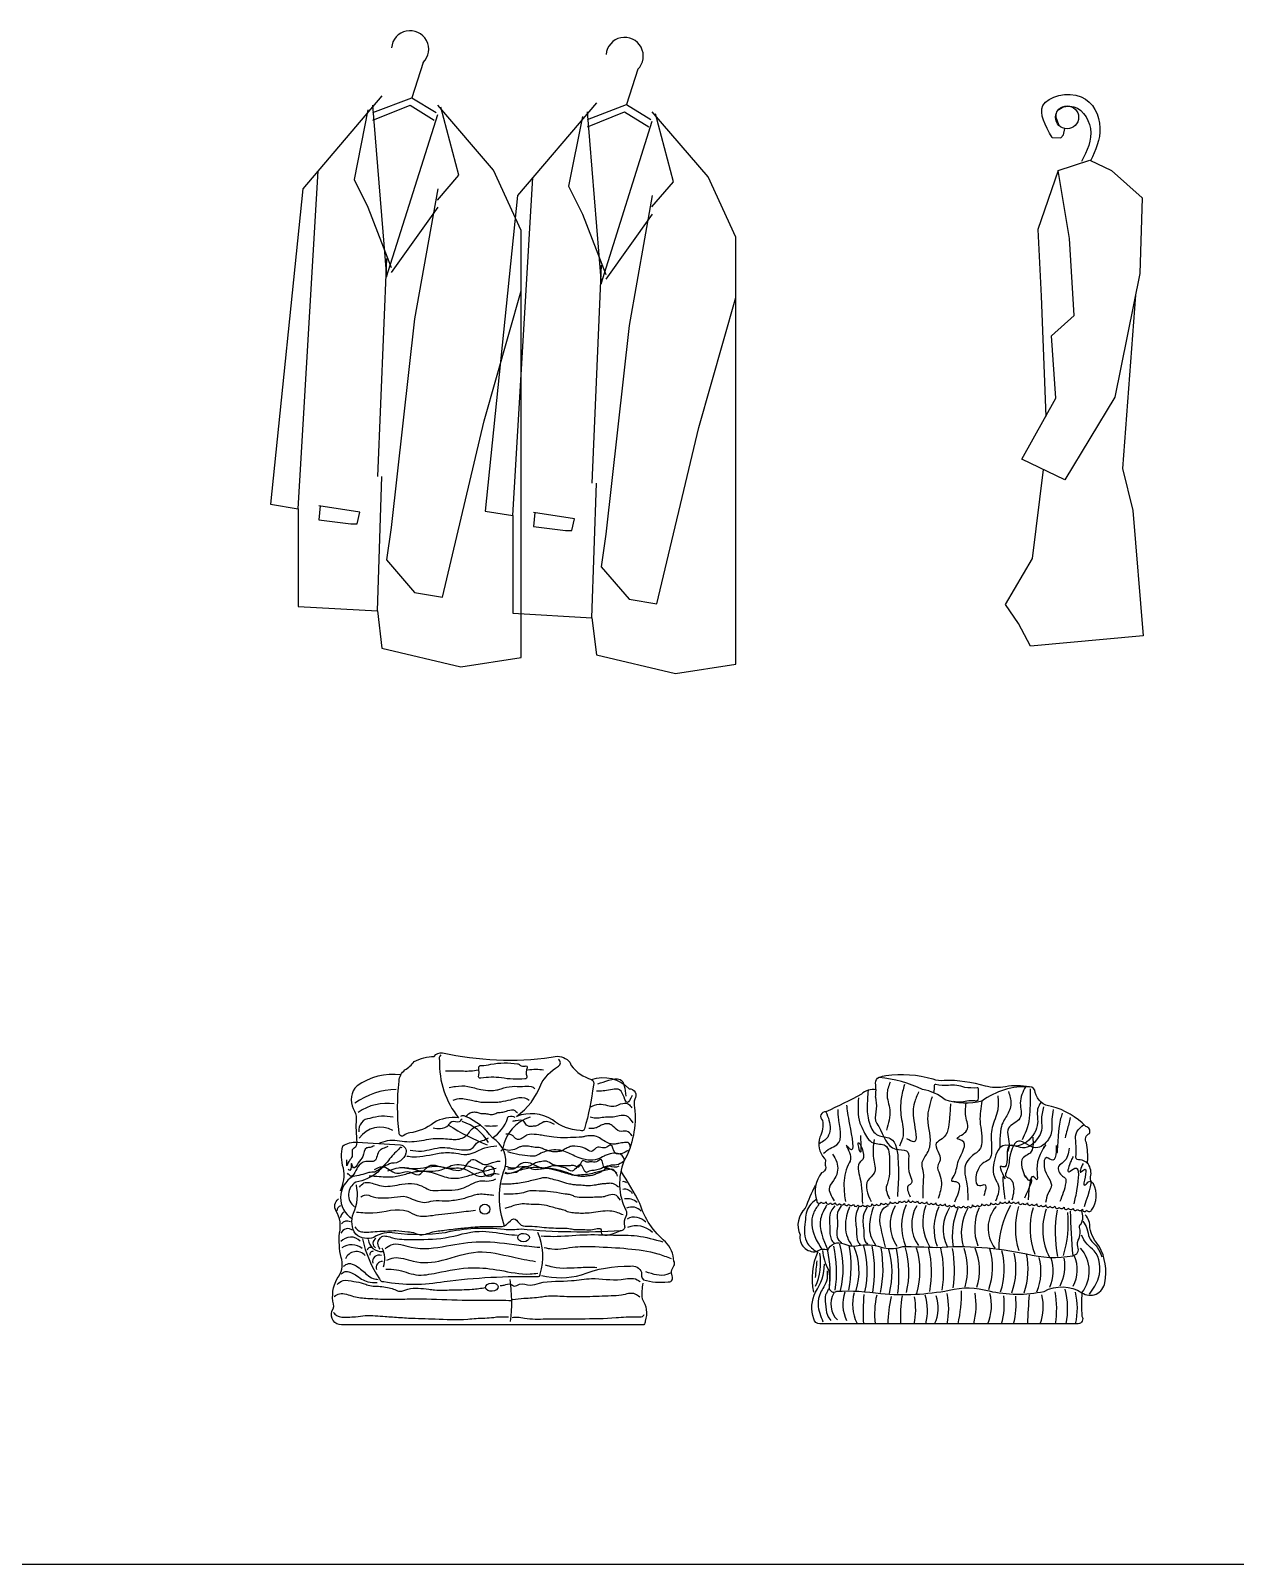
# Model space of a CAD drawing. Header units: inches. Extents: x 8.4 to 50.9, y 14.4 to 39.2.
# Drawn here: x 19.613 to 21.226, y 21.333 to 23.385 of the extents above; entities that cross this region are included whole.
import ezdxf

# ---------------------------------------------------------------- set-up
doc = ezdxf.new("R2010")
doc.units = ezdxf.units.IN
doc.header["$MEASUREMENT"] = 0
for name, color, linetype in [('02', 2, 'Continuous'), ('1', 1, 'Continuous'), ('4', 4, 'Continuous')]:
    doc.layers.add(name, color=color, linetype=linetype)

msp = doc.modelspace()

# ---------------------------------------------------------------- linework, layer by layer
at = {"layer": '02'}
for p, q in [((20.1385, 23.3426), (20.1236, 23.2955)), ((20.4257, 23.3336), (20.4108, 23.2865)), ((20.0835, 23.2979), (19.9778, 23.1737)), ((20.0714, 23.2756), (20.1236, 23.2955)), ((20.1236, 23.2955), (20.1559, 23.2756)), ((20.0648, 23.2793), (20.0462, 23.1861)), ((20.071, 23.2855), (20.0897, 23.0557)), ((20.0714, 23.2657), (20.1211, 23.2855)), ((20.1211, 23.2855), (20.1535, 23.2657)), ((20.2327, 23.1986), (20.1581, 23.2855)), ((20.1864, 23.1921), (20.1624, 23.283)), ((20.3706, 23.2889), (20.2649, 23.1647)), ((20.3582, 23.2765), (20.3769, 23.0467)), ((20.3586, 23.2666), (20.4108, 23.2865)), ((20.3586, 23.2567), (20.4083, 23.2765)), ((20.4083, 23.2765), (20.4406, 23.2567)), ((20.4108, 23.2865), (20.4431, 23.2666)), ((20.5199, 23.1896), (20.4453, 23.2765)), ((20.0897, 23.0557), (20.1581, 23.2731)), ((20.352, 23.2703), (20.3333, 23.1771)), ((20.3769, 23.0467), (20.4453, 23.2641)), ((20.4735, 23.1831), (20.4496, 23.274)), ((20.9957, 23.2459), (20.9973, 23.2543)), ((20.9973, 23.2543), (20.9973, 23.2543)), ((20.9804, 23.2424), (20.9921, 23.242)), ((20.9921, 23.242), (20.9957, 23.2459)), ((19.9715, 22.7453), (19.9983, 23.1979)), ((20.27, 23.1178), (20.2327, 23.1986)), ((20.9885, 23.1981), (20.9612, 23.1193)), ((20.9885, 23.1981), (21.031, 23.2118)), ((21.0037, 23.1072), (20.9885, 23.1981)), ((21.031, 23.2118), (21.0598, 23.1981)), ((21.0598, 23.1981), (21.1008, 23.1618)), ((19.9778, 23.1737), (19.9342, 22.7515)), ((20.0462, 23.1861), (20.0648, 23.1489)), ((20.1581, 23.1737), (20.127, 22.9999)), ((20.1576, 23.1586), (20.1864, 23.1921)), ((20.2587, 22.7363), (20.2855, 23.1889)), ((20.3333, 23.1771), (20.352, 23.1399)), ((20.4448, 23.1496), (20.4735, 23.1831)), ((20.5572, 23.1088), (20.5199, 23.1896)), ((20.2649, 23.1647), (20.2214, 22.7425)), ((20.4453, 23.1647), (20.4142, 22.9909)), ((21.1008, 23.1618), (21.0977, 23.0602)), ((20.0648, 23.1489), (20.0959, 23.0682)), ((20.1581, 23.1489), (20.0959, 23.0619)), ((20.352, 23.1399), (20.3831, 23.0592)), ((20.4453, 23.1399), (20.3831, 23.0529)), ((20.27, 22.857), (20.27, 23.1178)), ((20.9612, 23.1193), (20.9658, 23.0299)), ((20.5572, 22.848), (20.5572, 23.1088)), ((21.0098, 23.0041), (21.0037, 23.1072)), ((20.0897, 23.0806), (20.0773, 22.7887)), ((20.3769, 23.0716), (20.3644, 22.7797)), ((21.0977, 23.0602), (21.0644, 22.895)), ((20.2203, 22.8632), (20.27, 23.0371)), ((20.9658, 23.0299), (20.9719, 22.8691)), ((21.0919, 23.0315), (21.0744, 22.7992)), ((20.5074, 22.8542), (20.5572, 23.0281)), ((20.127, 22.9999), (20.0959, 22.7204)), ((20.4142, 22.9909), (20.3831, 22.7114)), ((20.9794, 22.9769), (21.0098, 23.0041)), ((20.9855, 22.8935), (20.9794, 22.9769)), ((20.94, 22.8117), (20.9855, 22.8935)), ((21.0644, 22.895), (20.9976, 22.7844)), ((20.1643, 22.6273), (20.2203, 22.8632)), ((20.27, 22.5466), (20.27, 22.857)), ((20.4515, 22.6183), (20.5074, 22.8542)), ((20.5572, 22.5376), (20.5572, 22.848)), ((20.9976, 22.7844), (20.94, 22.8117)), ((20.0773, 22.6087), (20.0835, 22.7887)), ((20.9541, 22.679), (20.9688, 22.798)), ((21.0744, 22.7992), (21.0883, 22.7433)), ((20.3644, 22.5997), (20.3706, 22.7797)), ((19.9342, 22.7515), (19.9715, 22.7453)), ((19.9715, 22.7453), (19.9715, 22.6149)), ((20.054, 22.7409), (19.9991, 22.7495)), ((20.0008, 22.7495), (19.9991, 22.7307)), ((20.2214, 22.7425), (20.2587, 22.7363)), ((21.0883, 22.7433), (21.1023, 22.5756)), ((19.9991, 22.7307), (20.042, 22.7255)), ((20.042, 22.7255), (20.0505, 22.7255)), ((20.0505, 22.7255), (20.054, 22.7409)), ((20.2587, 22.7363), (20.2587, 22.6059)), ((20.288, 22.7405), (20.2863, 22.7217)), ((20.3411, 22.7319), (20.2863, 22.7405)), ((20.2863, 22.7217), (20.3291, 22.7165)), ((20.3377, 22.7165), (20.3411, 22.7319)), ((20.0959, 22.7204), (20.0897, 22.677)), ((20.3291, 22.7165), (20.3377, 22.7165)), ((20.3831, 22.7114), (20.3769, 22.668)), ((20.0897, 22.677), (20.127, 22.6335)), ((20.3769, 22.668), (20.4142, 22.6245)), ((20.9178, 22.6175), (20.9541, 22.679)), ((20.127, 22.6335), (20.1643, 22.6273)), ((20.4142, 22.6245), (20.4515, 22.6183)), ((19.9715, 22.6149), (20.0773, 22.6087)), ((20.0773, 22.6087), (20.0835, 22.559)), ((20.2587, 22.6059), (20.3644, 22.5997)), ((20.3644, 22.5997), (20.3706, 22.55)), ((20.9352, 22.5921), (20.9178, 22.6175)), ((20.9513, 22.5616), (20.9352, 22.5921)), ((20.0835, 22.559), (20.1892, 22.5341)), ((21.1023, 22.5756), (20.9513, 22.5616)), ((20.1892, 22.5341), (20.27, 22.5466)), ((20.3706, 22.55), (20.4763, 22.5251)), ((20.4763, 22.5251), (20.5572, 22.5376))]:
    msp.add_line(p, q, dxfattribs=at)
for points in [[(20.1621, 22.0148, 0.271132), (20.1604, 22.0071, 0.178528), (20.1861, 21.9303, 0.161922), (20.1527, 21.9239, -0.135962), (20.1206, 21.9102, 0.156029), (20.1129, 21.9069, -0.69532), (20.1065, 21.9102, -0.05992), (20.1065, 21.9794, -0.222082), (20.1142, 21.9945, 0.099013), (20.1266, 22.0058, -0.113403), (20.1534, 22.0125, -0.312249), (20.1644, 22.0175, 0.089035), (20.3099, 22.0114, -0.243409), (20.3313, 22.0084, -0.176218), (20.3367, 22.0004, 0.170322), (20.3641, 21.9818, -0.394733), (20.3664, 21.9741, -0.04331), (20.3544, 21.9156, -0.515799), (20.3487, 21.9136, -0.165624), (20.3116, 21.9276, 0.236837), (20.2637, 21.9323, 0.151259), (20.2959, 21.9747, -0.14031), (20.3196, 21.9994, 0.583288), (20.3196, 22.0088)], [(20.1087, 21.9878, 0.188362), (20.0501, 21.9732, 0.327585), (20.0451, 21.9427, -0.144484), (20.049, 21.9291, 0.046445), (20.05, 21.8977)], [(20.3641, 21.9818, -0.291362), (20.4143, 21.9693, -0.615402), (20.4218, 21.9555, 0.123992), (20.4214, 21.9442, -0.156752), (20.4073, 21.8723, 0.214393), (20.4097, 21.8069, -0.278775), (20.4097, 21.7984, 0.180501), (20.4083, 21.7853, -0.489176), (20.4025, 21.7792, -0.039649), (20.2697, 21.7813, -0.047229), (20.2471, 21.7809, 0.085074), (20.1679, 21.7766, -0.070308), (20.1009, 21.7761, 0.202568), (20.0727, 21.7704, -0.264466), (20.0483, 21.7745, -0.240666), (20.0453, 21.8027, 0.161531), (20.0492, 21.8408, 0.161531)], [(20.1684, 21.9935, -0.011354), (20.1925, 21.9931, 0.053859), (20.2122, 21.9945)], [(20.7441, 21.9581, 0.065351), (20.744, 21.977, -0.310637), (20.7488, 21.9847, -0.071023), (20.7579, 21.9869, -0.109236), (20.8208, 21.9824, 0.143492), (20.8359, 21.981, -0.074812), (20.8906, 21.9733, 0.103094), (20.9179, 21.9724, -0.098011), (20.9503, 21.9719, 0.175567), (20.8865, 21.9528, -0.143419), (20.8372, 21.9546, 0.125915), (20.8071, 21.9683, 0.081185), (20.7489, 21.9846)], [(20.7447, 21.9677, 0.24887), (20.7251, 21.9622, -0.022335), (20.6777, 21.9385, 0.77209), (20.6731, 21.927, -0.169955), (20.6696, 21.9046, 0.273657), (20.6754, 21.8763, -0.442472), (20.6765, 21.8708, 0.118838), (20.6777, 21.8639, -0.326263), (20.6719, 21.8568, 0.265609), (20.6656, 21.8193, 0.865971), (20.6712, 21.8178, 0.565788), (20.6778, 21.8179, 0.813716), (20.6834, 21.8168, 0.565788), (20.6901, 21.8169, 0.813716), (20.6957, 21.8157, 0.565788), (20.7024, 21.8159, 0.813716), (20.708, 21.8147, 0.565788), (20.7146, 21.8148, 0.813716), (20.7202, 21.8137, 0.565788), (20.7269, 21.8138, 0.565788), (20.7336, 21.8137, 0.865971), (20.7392, 21.8152, 0.571012), (20.7458, 21.815, 0.865971), (20.7514, 21.8166, 0.565788), (20.7581, 21.8164, 0.865971), (20.7637, 21.8179, 0.565788), (20.7703, 21.8178, 0.865971), (20.7759, 21.8193, 0.565788), (20.7826, 21.8192, 0.865971), (20.7882, 21.8207, 0.866516), (20.7938, 21.8192, 0.565788), (20.8004, 21.8193, 0.865971), (20.806, 21.8178, 0.565788), (20.8127, 21.8179, 0.865971), (20.8183, 21.8164, 0.565788), (20.8249, 21.8166, 0.865971), (20.8305, 21.815, 0.565788), (20.8372, 21.8152, 0.865971), (20.8428, 21.8136, 0.565788), (20.8494, 21.8138, 0.865971), (20.855, 21.8123, 0.565788), (20.8617, 21.8124, 0.565788), (20.8683, 21.8123, 0.865971), (20.8739, 21.8138, 0.565788), (20.8806, 21.8136, 0.865971), (20.8862, 21.8152, 0.565788), (20.8928, 21.815, 0.865971), (20.8984, 21.8166, 0.565788), (20.9051, 21.8164, 0.865971), (20.9107, 21.8179, 0.565788), (20.9173, 21.8178, 0.865971), (20.9229, 21.8193, 0.865971), (20.9285, 21.8178, 0.565788), (20.9352, 21.8179, 0.865971), (20.9408, 21.8164, 0.565788), (20.9474, 21.8166, 0.865971), (20.953, 21.815, 0.565788), (20.9597, 21.8152, 0.865971), (20.9653, 21.8136, 0.565788), (20.9719, 21.8138, 0.865971), (20.9775, 21.8123, 0.565788), (20.9842, 21.8124, 0.865971), (20.9898, 21.8109, 0.565788), (20.9964, 21.811, 0.865971), (21.002, 21.8095, 0.565788), (21.0087, 21.8096, 0.865971), (21.0143, 21.8081, 0.565788), (21.0209, 21.8082, 0.865971), (21.0265, 21.8067, 0.565788), (21.0332, 21.8069, 0.282831), (21.0358, 21.8421, -0.367585), (21.0319, 21.8513, 0.212718), (21.0284, 21.869, -0.617644), (21.0279, 21.8715, 0.057542), (21.0265, 21.8971, -0.506234), (21.0304, 21.9094, 0.486944), (21.0255, 21.9188, 0.137495), (20.9795, 21.9457, -0.331195), (20.9578, 21.9644, 0.40474), (20.9503, 21.9719)], [(20.8484, 21.9525, 0.109424), (20.8663, 21.953, -0.074623), (20.8765, 21.9534, 0.250999), (20.8813, 21.9542, 0.070254), (20.8818, 21.9685, 0.601225), (20.88, 21.9705, -0.062016), (20.8635, 21.9712, 0.113399), (20.8416, 21.9738, -0.070154), (20.8247, 21.9749, 0.600001), (20.8224, 21.9729, -0.101579), (20.8216, 21.9644)], [(20.2477, 21.7852, -0.184686), (20.2479, 21.8628, 0.349679), (20.2312, 21.9035, 0.135362), (20.1953, 21.9324, 0.322066), (20.1888, 21.932)], [(20.2312, 21.9035, 0.179044), (20.2514, 21.9296, -0.387658), (20.2534, 21.9324, -0.203793), (20.2615, 21.9313)], [(20.0278, 21.8327, 0.166447), (20.0319, 21.8632, -0.146717), (20.0311, 21.8928, -0.161341), (20.05, 21.8977, 0.000446), (20.1082, 21.8942, -0.435935), (20.1156, 21.883, -0.351127), (20.0964, 21.8697, 0.141852), (20.0778, 21.8577, -0.136784), (20.0485, 21.8443, 0.540808), (20.0467, 21.8115)], [(20.1106, 21.8904, 0.458786), (20.1062, 21.8886, 0.069831), (20.0923, 21.8732, -0.110933), (20.0739, 21.8579, 0.037102), (20.0657, 21.8571, -0.060481), (20.0444, 21.852, 0.561388), (20.0435, 21.7955)], [(20.297, 21.7192, 0.120616), (20.3504, 21.7201, -0.101654), (20.416, 21.732, -0.327232), (20.431, 21.7238, 0.236219), (20.4334, 21.7137, 0.104156), (20.4663, 21.711, 0.551041), (20.4724, 21.7171, -0.28624), (20.4743, 21.7323, 0.201619), (20.4743, 21.7387, 0.167585), (20.463, 21.7646, -0.151777), (20.4288, 21.8158, 0.017533), (20.4035, 21.8591, 0.017533)], [(20.6632, 21.8399, 0.021655), (20.65, 21.8094, 0.3181), (20.643, 21.7737, 0.506164), (20.6649, 21.7514, -0.289157), (20.6802, 21.7533, -0.423341), (20.7015, 21.7618, 0.177829), (20.7238, 21.76, -0.11195), (20.7553, 21.7563, 0.119206), (20.7806, 21.7581, -0.011709), (20.8257, 21.757, -0.071915), (20.9462, 21.7483, 0.111312), (21.0081, 21.7459, 0.493418), (21.0148, 21.7578, -0.227144), (21.0167, 21.7691, 0.146523), (21.0171, 21.7838, -0.350937), (21.0191, 21.7886, 0.224732), (21.02, 21.8059, 0.224732)], [(20.4328, 21.7093, 0.074635), (20.4315, 21.688, -0.239071), (20.4358, 21.6584, -0.101068), (20.4341, 21.6534), (20.0295, 21.6534, -0.515399), (20.0166, 21.6715, 0.247941), (20.0179, 21.6849, -0.18716), (20.0261, 21.7191, 0.220791), (20.0288, 21.7437, -0.077405), (20.0266, 21.7762, 0.201375), (20.0222, 21.8057, -0.402718), (20.0255, 21.8218)], [(20.6731, 21.753, 0.09573), (20.6809, 21.7272, -0.102969), (20.682, 21.7042, 0.650058), (20.6921, 21.6983, -0.052156), (20.7513, 21.6951, 0.066546), (20.8426, 21.6996, -0.139842), (20.8959, 21.6987, 0.10837), (20.9696, 21.6982, -0.271905), (21.0202, 21.6964, 0.555502), (21.0508, 21.7098, 0.177858), (21.0434, 21.7585, -0.127819), (21.0308, 21.783, 0.214866), (21.0248, 21.8006, 0.214866)], [(20.0574, 21.7684, 0.097409), (20.0801, 21.7151, 0.416001), (20.0861, 21.7114, 0.094627), (20.1668, 21.7115, -0.036417), (20.2916, 21.7179, 0.477059), (20.2953, 21.7213, 0.188421), (20.2919, 21.7771, 0.188421)], [(21.0202, 21.6964, 0.027843), (21.0202, 21.6649, -0.578993), (21.0153, 21.6547), (20.6697, 21.6547, -0.364601), (20.6615, 21.6616, -0.200613), (20.6636, 21.6973, 0.156741), (20.6757, 21.7347)]]:
    msp.add_lwpolyline(points, format="xyb", dxfattribs=at)
msp.add_lwpolyline([(20.2752, 21.9996, -0.727537), (20.2777, 21.9974, 0.154701), (20.2772, 21.986, -0.540065), (20.2747, 21.9824, -0.064147), (20.2433, 21.9839, 0.072953), (20.216, 21.9835, -0.495578), (20.2129, 21.9852, 0.076421), (20.213, 21.9971, -0.53911), (20.2165, 22.0003, 0.052068), (20.2291, 22.002, -0.090003), (20.2648, 22.0026, -0.240726), (20.2681, 22.0009, 0.196583)], format="xyb", close=True, dxfattribs=at)
for centre, radius in [((20.2267, 21.859), 0.00712), ((20.2212, 21.8081), 0.00672)]:
    msp.add_circle(centre, radius, dxfattribs=at)
for centre, radius, start, end in [((20.1211, 23.3604), 0.0249, 314.4103, 175.2496), ((20.4083, 23.3514), 0.0249, 314.4103, 175.2496), ((20.2893, 21.9396), 0.0555, 79.0592, 100.9408), ((20.1051, 21.8689), 0.0996, 91.4403, 125.4051), ((20.0898, 21.8847), 0.0651, 80.9734, 125.9053), ((20.0681, 21.914), 0.0156, 92.4326, 188.5823), ((20.0858, 21.8726), 0.0599, 77.8805, 107.937), ((20.3509, 22.2051), 0.3358, 237.9095, 247.8412), ((20.1729, 21.8664), 0.0617, 30.1037, 73.1), ((20.2969, 21.8811), 0.0523, 106.97, 170.276), ((20.081, 21.8839), 0.0339, 60.0997, 145.0832), ((20.4066, 21.8385), 0.00648, 48.7178, 101.8152), ((20.4085, 21.8231), 0.0117, 28.1777, 102.9652), ((20.4117, 21.8016), 0.0206, 48.9701, 100.7047), ((20.0299, 21.8062), 0.0066, 107.3443, 180.378), ((20.0434, 21.7931), 0.016, 133.4066, 167.8429), ((20.4179, 21.7941), 0.0169, 41.6276, 114.7839), ((20.4213, 21.7768), 0.0207, 41.7557, 118.4703), ((20.8142, 21.7873), 0.0507, 150.2387, 214.6529), ((20.8511, 21.7857), 0.0721, 156.7202, 201.9187), ((20.8416, 21.788), 0.0492, 149.7684, 215.1988), ((20.8683, 21.7905), 0.0611, 158.2818, 211.9906), ((20.8884, 21.7823), 0.0662, 153.8988, 201.1185), ((20.8854, 21.7814), 0.0511, 145.6494, 206.717), ((20.9489, 21.7718), 0.1021, 158.3043, 187.7792), ((20.9265, 21.776), 0.0677, 150.413, 195.353), ((20.9424, 21.7824), 0.0657, 155.375, 200.9152), ((20.9387, 21.7828), 0.0441, 139.07, 217.1994), ((21.0209, 21.7557), 0.1119, 149.1772, 180.4864), ((21.0349, 21.783), 0.1037, 163.9339, 197.0244), ((21.046, 21.7822), 0.0952, 163.0592, 201.186), ((21.0477, 21.7811), 0.08, 160.3843, 207.8858), ((21.1595, 21.7772), 0.175, 170.2232, 190.6869), ((20.8565, 21.7892), 0.1455, 342.8328, 5.7054), ((21.919, 21.8299), 0.9148, 181.517, 185.2687), ((20.0379, 21.772), 0.0101, 51.958, 156.6933), ((20.0371, 21.7824), 0.00988, 65.7088, 141.9536), ((20.4235, 21.7543), 0.0317, 45.8815, 111.3212), ((20.0417, 21.7534), 0.0174, 43.7177, 139.3352), ((20.0427, 21.7381), 0.0225, 50.4241, 125.2568), ((20.0682, 21.7526), 0.00441, 42.7813, 171.8609), ((20.0834, 21.77), 0.0187, 187.8837, 272.7584), ((20.0791, 21.7625), 0.00764, 120.1072, 234.7996), ((20.0547, 21.7413), 0.0325, 341.1944, 27.1008), ((20.5326, 21.724), 0.1593, 351.2559, 12.6299), ((20.5736, 21.7284), 0.1271, 346.8394, 15.015), ((20.5526, 21.7314), 0.1588, 348.5096, 10.1394), ((20.6347, 21.7247), 0.0873, 343.0866, 22.9844), ((20.6091, 21.7253), 0.1239, 347.1517, 15.8745), ((20.5672, 21.726), 0.1755, 350.3726, 10.7781), ((20.6084, 21.7287), 0.1457, 347.213, 10.8653), ((20.6745, 21.7242), 0.1142, 346.0293, 16.4555), ((20.696, 21.7255), 0.1075, 343.7874, 16.5632), ((20.6808, 21.724), 0.1382, 349.1918, 13.3806), ((20.6801, 21.7234), 0.155, 351.2868, 12.1296), ((20.9838, 21.7251), 0.0463, 321.7154, 42.1487), ((20.0493, 21.7354), 0.0161, 42.586, 156.4452), ((20.0717, 21.7473), 0.00449, 88.4646, 190.2924), ((20.0794, 21.7381), 0.00864, 66.8769, 195.1922), ((20.0838, 21.7302), 0.00799, 86.154, 201.9877), ((20.7415, 21.7156), 0.0825, 154.6852, 192.8339), ((20.835, 21.7104), 0.1717, 170.4364, 177.9419), ((20.5939, 21.7364), 0.0766, 335.7657, 9.5504), ((20.5303, 21.7212), 0.1531, 353.9803, 11.7351), ((20.65, 21.7234), 0.1161, 346.0805, 15.539), ((20.5868, 21.7195), 0.1886, 352.6187, 10.8939), ((20.6779, 21.7262), 0.1718, 352.1517, 9.86), ((20.7819, 21.7279), 0.0853, 343.9071, 18.9902), ((20.8093, 21.7265), 0.074, 341.99, 23.3113), ((20.8156, 21.73), 0.0851, 339.858, 17.0011), ((20.8216, 21.7282), 0.0948, 341.2663, 14.848), ((20.8385, 21.7284), 0.0935, 339.874, 12.9183), ((20.846, 21.7284), 0.1022, 341.642, 11.2093), ((20.8899, 21.7256), 0.0755, 338.3416, 13.7783), ((20.928, 21.7257), 0.0538, 336.0195, 18.524), ((20.9442, 21.7312), 0.0534, 331.2579, 12.1479), ((20.9679, 21.7274), 0.0462, 331.4583, 22.6798), ((20.0563, 21.6845), 0.2009, 352.4115, 8.4774), ((20.7131, 21.6808), 0.0289, 149.076, 226.084), ((20.7495, 21.6813), 0.0493, 161.5009, 206.5533), ((20.7754, 21.6813), 0.062, 165.9127, 204.2419), ((20.7504, 21.6748), 0.0916, 347.3301, 12.8016), ((20.6621, 21.6979), 0.1972, 347.3607, 0.3408), ((20.7763, 21.6799), 0.1023, 345.7304, 9.0406), ((20.8384, 21.6792), 0.0609, 336.3102, 15.496), ((20.8668, 21.6749), 0.1197, 350.2807, 10.9853), ((20.8922, 21.6748), 0.109, 349.3783, 13.9748), ((20.9211, 21.6754), 0.0931, 347.1477, 13.5072), ((20.9744, 21.6693), 0.2471, 174.2212, 183.3726), ((20.8569, 21.6681), 0.1141, 167.2792, 186.7186), ((20.9467, 21.6508), 0.1863, 167.4992, 178.7862), ((20.9282, 21.665), 0.1509, 169.589, 183.8934), ((20.6965, 21.674), 0.1013, 349.0226, 9.6018), ((20.7368, 21.6725), 0.0767, 346.6051, 15.6786), ((20.7801, 21.6759), 0.0479, 333.767, 19.9954), ((20.8227, 21.6805), 0.0937, 344.0411, 7.087), ((20.8304, 21.6808), 0.1018, 345.1771, 6.2515), ((22.415, 21.5933), 1.4689, 176.0794, 177.6039), ((20.8963, 21.678), 0.0721, 341.1773, 12.4855)]:
    msp.add_arc(centre, radius, start, end, dxfattribs=at)
for centre, major_axis, ratio in [((20.273, 21.7702), (-0.00786, 0.00018), 0.711168), ((20.2306, 21.7038), (-0.00839, -0.00066), 0.657541)]:
    msp.add_ellipse(centre, major_axis=major_axis, ratio=ratio, dxfattribs=at)
for points in [[(20.9804, 23.2424), (20.9681, 23.2851), (21.0192, 23.2968), (21.0444, 23.2552), (21.0319, 23.2113)], [(20.9901, 23.2579), (20.9867, 23.2766), (21.004, 23.2844), (21.0316, 23.2545), (21.0195, 23.2103)], [(20.3724, 21.9758), (20.387, 21.9807), (20.4021, 21.9817), (20.4097, 21.9594)], [(20.1736, 21.9709), (20.1818, 21.9725), (20.1985, 21.9725), (20.2159, 21.9682), (20.2283, 21.9671), (20.237, 21.9677), (20.2429, 21.9693), (20.2576, 21.9725), (20.2716, 21.9725), (20.283, 21.9725), (20.2857, 21.9715), (20.2879, 21.9698)], [(20.4184, 21.9601), (20.4119, 21.9508), (20.4016, 21.9677), (20.3919, 21.9682), (20.3816, 21.9666), (20.3729, 21.966), (20.3707, 21.966)], [(20.7342, 21.9674), (20.7329, 21.9442), (20.7362, 21.9219), (20.7473, 21.9071), (20.7636, 21.9028), (20.7743, 21.8716), (20.7747, 21.8558), (20.7734, 21.8252)], [(20.7636, 21.9781), (20.7594, 21.9623), (20.7631, 21.941), (20.7585, 21.914)], [(20.7826, 21.9748), (20.7785, 21.9563), (20.7785, 21.9312), (20.7808, 21.9061), (20.7761, 21.8927)], [(20.8017, 21.9651), (20.7961, 21.9507), (20.7952, 21.9266), (20.7952, 21.8983), (20.7859, 21.9024)], [(20.922, 21.9656), (20.9252, 21.9493), (20.9197, 21.9331), (20.9118, 21.9159), (20.9108, 21.8913), (20.9108, 21.8973)], [(20.9448, 21.9721), (20.9378, 21.9502), (20.9373, 21.9298), (20.922, 21.9164), (20.9229, 21.8922), (20.9211, 21.8853)], [(20.9508, 21.9693), (20.9508, 21.9475), (20.9457, 21.9131), (20.9401, 21.901)], [(20.179, 21.9541), (20.1893, 21.9563), (20.1937, 21.9558), (20.2034, 21.9541), (20.2104, 21.9525), (20.2175, 21.9514), (20.2251, 21.9514), (20.2386, 21.9514), (20.2424, 21.952), (20.2559, 21.9547), (20.263, 21.9568), (20.2776, 21.9558), (20.2803, 21.9541)], [(20.1953, 21.9324), (20.204, 21.9379), (20.2104, 21.9379), (20.2159, 21.9363), (20.2202, 21.9363), (20.2267, 21.9352), (20.2332, 21.9352), (20.2386, 21.9374), (20.2451, 21.9379), (20.2521, 21.9401), (20.2614, 21.9401), (20.2641, 21.9379), (20.2651, 21.9374)], [(20.3617, 21.9446), (20.374, 21.9487), (20.3854, 21.9471), (20.394, 21.946), (20.4059, 21.9498), (20.4135, 21.9487), (20.4178, 21.9439)], [(20.6744, 21.8829), (20.6832, 21.8894), (20.6921, 21.8941), (20.6944, 21.9321), (20.6939, 21.9414)], [(20.7051, 21.9475), (20.7093, 21.9215), (20.7093, 21.889), (20.7051, 21.8935), (20.7106, 21.8787), (20.7074, 21.8675), (20.7018, 21.8391), (20.7037, 21.8183)], [(20.7213, 21.9572), (20.7232, 21.9233), (20.7283, 21.9122), (20.7408, 21.8969), (20.7571, 21.8935), (20.7627, 21.8721), (20.7594, 21.8411), (20.759, 21.8401), (20.7627, 21.822)], [(20.7441, 21.9581), (20.745, 21.9424), (20.7441, 21.9266), (20.7483, 21.9187), (20.771, 21.8885), (20.7854, 21.8861), (20.7887, 21.8588), (20.7905, 21.8411), (20.7887, 21.8401), (20.7905, 21.8247)], [(20.8077, 21.8229), (20.8082, 21.8447), (20.8082, 21.857), (20.8063, 21.8693), (20.8133, 21.8833), (20.8165, 21.8913), (20.8142, 21.9294), (20.8203, 21.9591)], [(20.8444, 21.9493), (20.843, 21.9289), (20.8333, 21.9024), (20.8254, 21.8963), (20.8305, 21.8736), (20.8272, 21.8661), (20.8296, 21.8555), (20.8323, 21.8433), (20.8277, 21.8224)], [(20.85, 21.8178), (20.8518, 21.8447), (20.8463, 21.8457), (20.8491, 21.8533), (20.8551, 21.8732), (20.8597, 21.9), (20.8537, 21.9024), (20.8649, 21.9117), (20.8653, 21.9298), (20.8652, 21.9501)], [(20.8865, 21.9528), (20.8839, 21.9256), (20.8858, 21.8941), (20.8844, 21.8898), (20.8723, 21.8785), (20.8644, 21.8675), (20.8662, 21.8415), (20.8676, 21.8201)], [(20.9076, 21.96), (20.9076, 21.941), (20.9002, 21.9173), (20.8992, 21.8941), (20.8955, 21.874), (20.8867, 21.869), (20.8834, 21.8397), (20.8895, 21.841), (20.889, 21.8261)], [(20.9655, 21.9515), (20.961, 21.9419), (20.961, 21.9233), (20.9568, 21.9103), (20.9308, 21.8927), (20.9146, 21.8931), (20.9025, 21.87), (20.9015, 21.8583), (20.9062, 21.8448), (20.9071, 21.8433), (20.9048, 21.8187)], [(20.9689, 21.9451), (20.9661, 21.927), (20.9661, 21.9136), (20.961, 21.9029), (20.9406, 21.8904), (20.9224, 21.8926), (20.9146, 21.8647), (20.9118, 21.8657), (20.9173, 21.8494), (20.9169, 21.8503), (20.9169, 21.8215)], [(20.9819, 21.9414), (20.98, 21.9284), (20.9791, 21.9099), (20.9754, 21.9015), (20.9587, 21.8904), (20.9355, 21.8991), (20.9229, 21.8728), (20.9215, 21.8644), (20.9187, 21.8519), (20.9248, 21.8485), (20.9276, 21.8442), (20.9266, 21.8201)], [(20.0791, 21.896), (20.0911, 21.9001), (20.1168, 21.8986), (20.1431, 21.9012), (20.1547, 21.9028), (20.1768, 21.9017), (20.1846, 21.9017), (20.1994, 21.9096), (20.2041, 21.9159), (20.2152, 21.9204)], [(20.152, 21.9168), (20.1617, 21.9163), (20.1725, 21.9206), (20.1769, 21.9255), (20.1872, 21.9255), (20.191, 21.9292)], [(20.3144, 21.9217), (20.3003, 21.9249), (20.2901, 21.9195), (20.2846, 21.919), (20.2803, 21.919), (20.2771, 21.9206), (20.2732, 21.9258), (20.263, 21.9265), (20.2581, 21.9255)], [(20.4184, 21.9065), (20.4108, 21.9125), (20.4016, 21.9125), (20.3929, 21.919), (20.3875, 21.9222), (20.3799, 21.9217), (20.374, 21.919), (20.3697, 21.9168), (20.3664, 21.9163), (20.3648, 21.9163), (20.3626, 21.9163), (20.3604, 21.9163)], [(20.4195, 21.9238), (20.4103, 21.933), (20.4011, 21.933), (20.3929, 21.9314), (20.3848, 21.9314), (20.3761, 21.9303), (20.3691, 21.9298), (20.3621, 21.9314)], [(20.6777, 21.9385), (20.6832, 21.9154), (20.68, 21.9047), (20.668, 21.8953)], [(20.994, 21.9368), (20.9898, 21.9191), (20.9865, 21.8853), (20.9861, 21.8935), (20.9814, 21.8736), (20.9731, 21.8771), (20.9698, 21.8648), (20.9791, 21.8378), (20.9749, 21.8294), (20.9717, 21.8169)], [(21.0047, 21.9307), (21.0005, 21.914), (20.9977, 21.9038)], [(21.0284, 21.869), (21.0177, 21.8744), (21.014, 21.8746), (21.0126, 21.8843), (21.0135, 21.9117), (21.0228, 21.9214)], [(20.1211, 21.887), (20.1363, 21.886), (20.1644, 21.8908), (20.1899, 21.8876), (20.1975, 21.8876), (20.2029, 21.8887), (20.2126, 21.8984), (20.218, 21.9), (20.2262, 21.9038)], [(20.2213, 21.92), (20.2272, 21.9195), (20.2316, 21.9195), (20.2381, 21.92)], [(20.4162, 21.8903), (20.413, 21.8973), (20.4081, 21.8973), (20.4005, 21.8962), (20.3956, 21.8952), (20.3919, 21.8952), (20.3859, 21.8968), (20.3783, 21.9011), (20.3707, 21.9054), (20.3637, 21.9065), (20.3572, 21.906), (20.3523, 21.9049), (20.3474, 21.9044), (20.3317, 21.9038), (20.3133, 21.9044), (20.3009, 21.9065), (20.2933, 21.9076), (20.2808, 21.9081), (20.2771, 21.9071), (20.2722, 21.9038), (20.2673, 21.9016), (20.263, 21.9022), (20.2597, 21.9054), (20.2562, 21.9077), (20.2511, 21.9087), (20.2494, 21.9087)], [(20.7237, 21.9066), (20.7232, 21.8853), (20.7209, 21.8968), (20.7269, 21.8746), (20.7237, 21.8718), (20.7232, 21.8499), (20.7264, 21.8159)], [(20.7422, 21.9014), (20.7413, 21.8762), (20.7422, 21.8565), (20.7339, 21.8467), (20.7381, 21.8183)], [(20.9545, 21.9047), (20.9508, 21.8833), (20.9392, 21.8716), (20.9447, 21.8519), (20.9443, 21.8532), (20.9499, 21.8467), (20.9503, 21.847), (20.9433, 21.8229)], [(20.05, 21.8977), (20.0464, 21.8897), (20.0448, 21.8891), (20.0437, 21.8799), (20.0415, 21.875), (20.0383, 21.8707), (20.0366, 21.8663), (20.0366, 21.8742)], [(20.0913, 21.8919), (20.0848, 21.8892), (20.0805, 21.8869), (20.0735, 21.8728), (20.0653, 21.872), (20.0529, 21.8671), (20.0415, 21.8525), (20.0372, 21.8562)], [(20.0729, 21.893), (20.0675, 21.8908), (20.0632, 21.8901), (20.0577, 21.8788), (20.0518, 21.8701), (20.0453, 21.8636), (20.0426, 21.8693), (20.0404, 21.8601), (20.0383, 21.8612)], [(20.1168, 21.8793), (20.1254, 21.8782), (20.1601, 21.8831), (20.1823, 21.8831), (20.1969, 21.8815), (20.2002, 21.882), (20.2213, 21.8901), (20.237, 21.8929)], [(20.413, 21.8869), (20.4048, 21.8827), (20.3956, 21.8833), (20.3897, 21.8939), (20.3843, 21.8912), (20.3805, 21.8901), (20.3724, 21.8912), (20.3637, 21.8854), (20.3556, 21.8892), (20.3415, 21.8925), (20.3377, 21.8925), (20.3328, 21.8908), (20.3274, 21.8881), (20.3236, 21.886), (20.3166, 21.8849), (20.3117, 21.8849), (20.3041, 21.887), (20.3009, 21.8881), (20.2955, 21.8903), (20.2884, 21.8908), (20.2846, 21.8914), (20.2781, 21.8925), (20.2727, 21.8925), (20.2678, 21.8914), (20.2646, 21.8897), (20.263, 21.8887), (20.2608, 21.8881), (20.2516, 21.887), (20.2474, 21.8882), (20.2424, 21.8859)], [(20.4081, 21.8745), (20.4048, 21.8799), (20.3864, 21.8815), (20.381, 21.8793), (20.3718, 21.875), (20.3594, 21.8739), (20.3512, 21.8755), (20.3415, 21.8793), (20.3334, 21.8831), (20.3247, 21.8864), (20.3133, 21.8874), (20.302, 21.8853), (20.2944, 21.882), (20.2879, 21.8793), (20.2819, 21.8793), (20.2673, 21.8809), (20.2521, 21.8847)], [(20.6865, 21.8819), (20.6921, 21.8712), (20.6897, 21.8495), (20.6823, 21.8374), (20.6888, 21.8192)], [(20.9694, 21.8908), (20.9712, 21.8931), (20.961, 21.8716), (20.9587, 21.8486), (20.9573, 21.8503), (20.9485, 21.8206)], [(21.0033, 21.8898), (20.9958, 21.8713), (20.9889, 21.8652), (20.9944, 21.8523), (20.9982, 21.8494), (20.9986, 21.8438), (20.9907, 21.8183)], [(20.0664, 21.853), (20.0799, 21.8519), (20.1011, 21.8519), (20.1173, 21.8557), (20.1281, 21.8584), (20.152, 21.8568), (20.1725, 21.8503), (20.1861, 21.8497), (20.2012, 21.8535), (20.2197, 21.8589), (20.2364, 21.8632)], [(20.0735, 21.8611), (20.0837, 21.8654), (20.1032, 21.8563), (20.1179, 21.8585), (20.1319, 21.8542), (20.1466, 21.866), (20.1693, 21.8632), (20.191, 21.8627), (20.2164, 21.852), (20.2359, 21.8558), (20.2402, 21.8552)], [(20.0913, 21.8596), (20.1141, 21.8639), (20.1325, 21.8601), (20.1476, 21.8591), (20.1628, 21.8607), (20.1807, 21.8677), (20.1931, 21.8671), (20.2196, 21.859)], [(20.1076, 21.8642), (20.1314, 21.8626), (20.1623, 21.8653), (20.1926, 21.8626), (20.2045, 21.8748), (20.2207, 21.868), (20.2348, 21.8717), (20.2419, 21.8723)], [(20.3978, 21.8562), (20.3924, 21.8611), (20.3837, 21.8605), (20.3767, 21.8589), (20.3697, 21.8573), (20.361, 21.8551), (20.3507, 21.854), (20.3404, 21.8535), (20.3312, 21.8557), (20.322, 21.8584), (20.3079, 21.8622), (20.3014, 21.8632), (20.2857, 21.8638), (20.2787, 21.8627), (20.2695, 21.8605), (20.2597, 21.8573), (20.2565, 21.8562), (20.2478, 21.8557)], [(20.3989, 21.8525), (20.3951, 21.8585), (20.3902, 21.8612), (20.3843, 21.8628), (20.3783, 21.859), (20.374, 21.8569), (20.3686, 21.8547), (20.3637, 21.8531), (20.3577, 21.8525), (20.3545, 21.852), (20.3496, 21.852), (20.3426, 21.8531), (20.3377, 21.8547), (20.3307, 21.8574), (20.3252, 21.859), (20.3139, 21.8617), (20.3052, 21.8628), (20.3003, 21.8623), (20.2955, 21.8617), (20.2863, 21.8612), (20.2787, 21.8639), (20.2689, 21.8617), (20.2635, 21.8574), (20.2597, 21.8569), (20.2505, 21.8563), (20.2489, 21.8574)], [(20.4073, 21.8723), (20.3973, 21.8674), (20.3875, 21.8663), (20.3816, 21.8636), (20.3767, 21.8748), (20.3707, 21.8715), (20.3626, 21.8715), (20.3577, 21.871), (20.3523, 21.8731), (20.3464, 21.8642), (20.341, 21.8663), (20.3355, 21.8663), (20.3274, 21.8663), (20.3182, 21.8663), (20.3117, 21.868), (20.3036, 21.8723), (20.2955, 21.8717), (20.289, 21.8701), (20.2841, 21.8674), (20.2792, 21.8653), (20.2754, 21.8647), (20.2711, 21.8647), (20.2576, 21.8631), (20.2494, 21.8654)], [(20.4005, 21.8655), (20.3973, 21.8645), (20.3848, 21.8656), (20.3799, 21.8639), (20.3745, 21.8618), (20.3675, 21.8601), (20.361, 21.8591), (20.3572, 21.8574), (20.3496, 21.8677), (20.3382, 21.8591), (20.3285, 21.8634), (20.3242, 21.8645), (20.3133, 21.8661), (20.3074, 21.865), (20.302, 21.8634), (20.2906, 21.8656), (20.2792, 21.8704), (20.2668, 21.8672), (20.2624, 21.8629), (20.2581, 21.8618), (20.2521, 21.8618)], [(21.0098, 21.8155), (21.014, 21.8359), (21.0107, 21.8624), (21.0028, 21.8579), (21.0061, 21.8728), (21.0088, 21.8785)], [(21.0218, 21.8693), (21.0186, 21.8579), (21.0242, 21.8615), (21.0237, 21.8402), (21.0283, 21.8442), (21.0232, 21.8113)], [(20.0534, 21.8378), (20.0594, 21.8432), (20.0745, 21.8416), (20.0854, 21.8389), (20.1103, 21.8416), (20.1271, 21.8421), (20.1395, 21.8378), (20.1482, 21.8335), (20.1623, 21.8335), (20.1725, 21.8335), (20.1899, 21.8357), (20.2029, 21.8416), (20.2148, 21.8459), (20.2213, 21.8459), (20.2321, 21.847), (20.2359, 21.8486)], [(20.4, 21.8378), (20.3935, 21.8421), (20.387, 21.8427), (20.381, 21.8421), (20.3756, 21.8416), (20.3697, 21.8405), (20.3604, 21.8394), (20.3523, 21.84), (20.3437, 21.8405), (20.3382, 21.8411), (20.3307, 21.8427), (20.3204, 21.8459), (20.3117, 21.8481), (20.3014, 21.8503), (20.2955, 21.8492), (20.2884, 21.8476), (20.2798, 21.8454), (20.27, 21.8432), (20.2603, 21.8421), (20.2521, 21.8416), (20.2435, 21.8416)], [(20.055, 21.8243), (20.0599, 21.827), (20.0718, 21.8248), (20.0848, 21.8232), (20.1, 21.8243), (20.1162, 21.8248), (20.1265, 21.8205), (20.1314, 21.8189), (20.1401, 21.8173), (20.152, 21.8194), (20.1682, 21.8194), (20.1785, 21.82), (20.1964, 21.8237), (20.211, 21.8281), (20.2289, 21.8275), (20.2332, 21.827)], [(20.4027, 21.82), (20.3951, 21.8275), (20.3843, 21.8259), (20.3778, 21.8243), (20.3724, 21.8243), (20.3637, 21.8237), (20.3534, 21.8237), (20.342, 21.8248), (20.3372, 21.827), (20.3312, 21.8281), (20.3209, 21.8297), (20.3052, 21.8319), (20.2938, 21.8324), (20.2776, 21.8319), (20.2727, 21.8302), (20.2624, 21.8286), (20.2484, 21.8281), (20.2467, 21.8281)], [(20.6641, 21.8208), (20.6556, 21.8127), (20.6498, 21.7914), (20.6531, 21.7621), (20.6649, 21.7514)], [(20.0496, 21.8043), (20.0713, 21.8032), (20.1179, 21.8053), (20.1303, 21.7999), (20.1509, 21.7999), (20.1839, 21.8037), (20.2088, 21.807)], [(20.4065, 21.8005), (20.3913, 21.8053), (20.3664, 21.8037), (20.3556, 21.8026), (20.3469, 21.8026), (20.3399, 21.8032), (20.3317, 21.8048), (20.3252, 21.8075), (20.3198, 21.8086), (20.3117, 21.8108), (20.3036, 21.8129), (20.2906, 21.8145), (20.283, 21.8145), (20.2711, 21.8151), (20.2619, 21.8135), (20.2538, 21.8108), (20.2478, 21.8091)], [(20.6683, 21.8149), (20.6608, 21.8025), (20.6627, 21.7716), (20.6723, 21.7546)], [(20.6786, 21.8136), (20.6706, 21.7951), (20.6802, 21.7533)], [(20.6896, 21.8127), (20.6845, 21.8053), (20.6829, 21.7828), (20.6847, 21.768), (20.689, 21.762)], [(20.6979, 21.8127), (20.6933, 21.8035), (20.6931, 21.7884), (20.6949, 21.7664), (20.6987, 21.7634)], [(20.7092, 21.8114), (20.7053, 21.7994), (20.7063, 21.7706), (20.7125, 21.7589)], [(20.7214, 21.8109), (20.7175, 21.7994), (20.7186, 21.7792), (20.7209, 21.7641), (20.7238, 21.76)], [(20.7329, 21.8111), (20.7277, 21.7986), (20.7283, 21.7775), (20.7295, 21.7664), (20.7333, 21.7613)], [(20.7411, 21.8113), (20.7373, 21.7976), (20.7375, 21.7731), (20.7442, 21.7601)], [(20.7574, 21.7575), (20.7538, 21.7721), (20.7556, 21.8099), (20.7614, 21.8132)], [(20.0473, 21.7844), (20.0526, 21.779), (20.0595, 21.7776), (20.0659, 21.7776), (20.0771, 21.7785), (20.0913, 21.779), (20.1021, 21.7795), (20.1182, 21.778), (20.1226, 21.7776), (20.1344, 21.774), (20.154, 21.7785), (20.1633, 21.7795), (20.1672, 21.78), (20.1789, 21.7815), (20.1868, 21.7824), (20.1966, 21.7834), (20.2083, 21.7844), (20.2166, 21.7849), (20.2201, 21.7849), (20.2333, 21.7849), (20.2416, 21.7849), (20.2445, 21.7849), (20.2553, 21.7927), (20.2597, 21.7952), (20.2671, 21.7893), (20.27, 21.7868), (20.2813, 21.7854), (20.2945, 21.7844), (20.3194, 21.7829), (20.3268, 21.7829), (20.3356, 21.782), (20.342, 21.781), (20.3527, 21.781), (20.363, 21.7805), (20.3767, 21.7805), (20.3768, 21.7779), (20.4025, 21.7792)], [(20.081, 21.7545), (20.0781, 21.7628), (20.0833, 21.7714), (20.0976, 21.7699), (20.1222, 21.7677), (20.1682, 21.7699), (20.2136, 21.7785), (20.2497, 21.7748), (20.2645, 21.7734)], [(21.0216, 21.7919), (21.0269, 21.7825), (21.0302, 21.7699), (21.0406, 21.7574), (21.0471, 21.7445)], [(20.0877, 21.7552), (20.096, 21.7605), (20.1225, 21.7574), (20.1698, 21.7589), (20.2153, 21.7646), (20.2667, 21.7601), (20.2947, 21.7571)], [(20.2965, 21.7724), (20.313, 21.7718), (20.3531, 21.7739), (20.3932, 21.7736), (20.425, 21.7724), (20.4595, 21.7644)], [(20.3006, 21.7568), (20.311, 21.755), (20.3422, 21.7577), (20.3687, 21.758), (20.4126, 21.7553), (20.4527, 21.7485), (20.4707, 21.7421)], [(21.0304, 21.6946), (21.0425, 21.7163), (21.0365, 21.7525), (21.0271, 21.7614), (21.0196, 21.7734)], [(20.0321, 21.7318), (20.0387, 21.7353), (20.0488, 21.7324), (20.0567, 21.7265), (20.0633, 21.7208), (20.0719, 21.7153), (20.0785, 21.7142)], [(20.09, 21.74), (20.0994, 21.7431), (20.1252, 21.7385), (20.1642, 21.7397), (20.2118, 21.751), (20.258, 21.7442), (20.2891, 21.7381)], [(20.0288, 21.7216), (20.0343, 21.7247), (20.0406, 21.7238), (20.0479, 21.7203), (20.0563, 21.7146), (20.0644, 21.7111), (20.0772, 21.71)], [(20.0885, 21.7279), (20.1029, 21.7272), (20.129, 21.7204), (20.157, 21.723), (20.2047, 21.7298), (20.2414, 21.7264), (20.2819, 21.7215), (20.2921, 21.7226)], [(20.2418, 21.7061), (20.2471, 21.7066), (20.2559, 21.7077), (20.2606, 21.7053), (20.2676, 21.7078), (20.2817, 21.7066), (20.2941, 21.7091), (20.3373, 21.7125), (20.3639, 21.7152), (20.4037, 21.7141), (20.425, 21.7138), (20.4289, 21.7111)], [(20.3018, 21.7338), (20.3121, 21.7309), (20.3501, 21.7303), (20.3711, 21.7303)], [(20.4695, 21.7226), (20.4648, 21.7206), (20.4368, 21.7244)], [(20.6793, 21.7258), (20.6784, 21.7118), (20.6704, 21.6964), (20.6672, 21.6805), (20.6736, 21.6576)], [(20.0195, 21.6914), (20.0267, 21.6949), (20.0455, 21.6914), (20.0644, 21.6888), (20.0916, 21.6877), (20.1174, 21.688), (20.1429, 21.688), (20.1976, 21.6865), (20.2254, 21.6865), (20.2572, 21.686)], [(20.0235, 21.7073), (20.0314, 21.7128), (20.0459, 21.7113), (20.0585, 21.7089), (20.0649, 21.7065), (20.0834, 21.7047), (20.0931, 21.7029), (20.1008, 21.7005), (20.1041, 21.6988), (20.1071, 21.6983), (20.1182, 21.701), (20.1461, 21.701), (20.154, 21.7001), (20.1761, 21.7001), (20.2042, 21.701), (20.2223, 21.7032)], [(20.4284, 21.6903), (20.4225, 21.6945), (20.404, 21.6931), (20.3904, 21.692), (20.3575, 21.6909), (20.3273, 21.6912), (20.3035, 21.6914), (20.2958, 21.6903), (20.2734, 21.6884), (20.2584, 21.6867)], [(20.681, 21.7016), (20.6795, 21.6976), (20.6772, 21.6934), (20.6772, 21.6817), (20.6797, 21.6661), (20.6841, 21.6591)], [(20.0186, 21.67), (20.0227, 21.666), (20.038, 21.6637), (20.0482, 21.6642), (20.0612, 21.6657), (20.0878, 21.6645), (20.0974, 21.6639), (20.1191, 21.6625), (20.1545, 21.6613), (20.1982, 21.661), (20.2095, 21.6619), (20.233, 21.6634), (20.2408, 21.6642), (20.2489, 21.6639), (20.2529, 21.6639)], [(20.2579, 21.6632), (20.2648, 21.6638), (20.2742, 21.6624), (20.303, 21.6613), (20.3492, 21.6616), (20.3968, 21.663), (20.4256, 21.6641), (20.4336, 21.6657), (20.4344, 21.6674)]]:
    msp.add_spline(points, degree=3, dxfattribs=at)
at = {"layer": '1'}
msp.add_line((8.7087, 21.3329), (29.0349, 21.3329), dxfattribs=at)
at = {"layer": '4'}
msp.add_circle((21.0004, 23.2694), 0.0154, dxfattribs=at)

doc.saveas('drawing.dxf')
